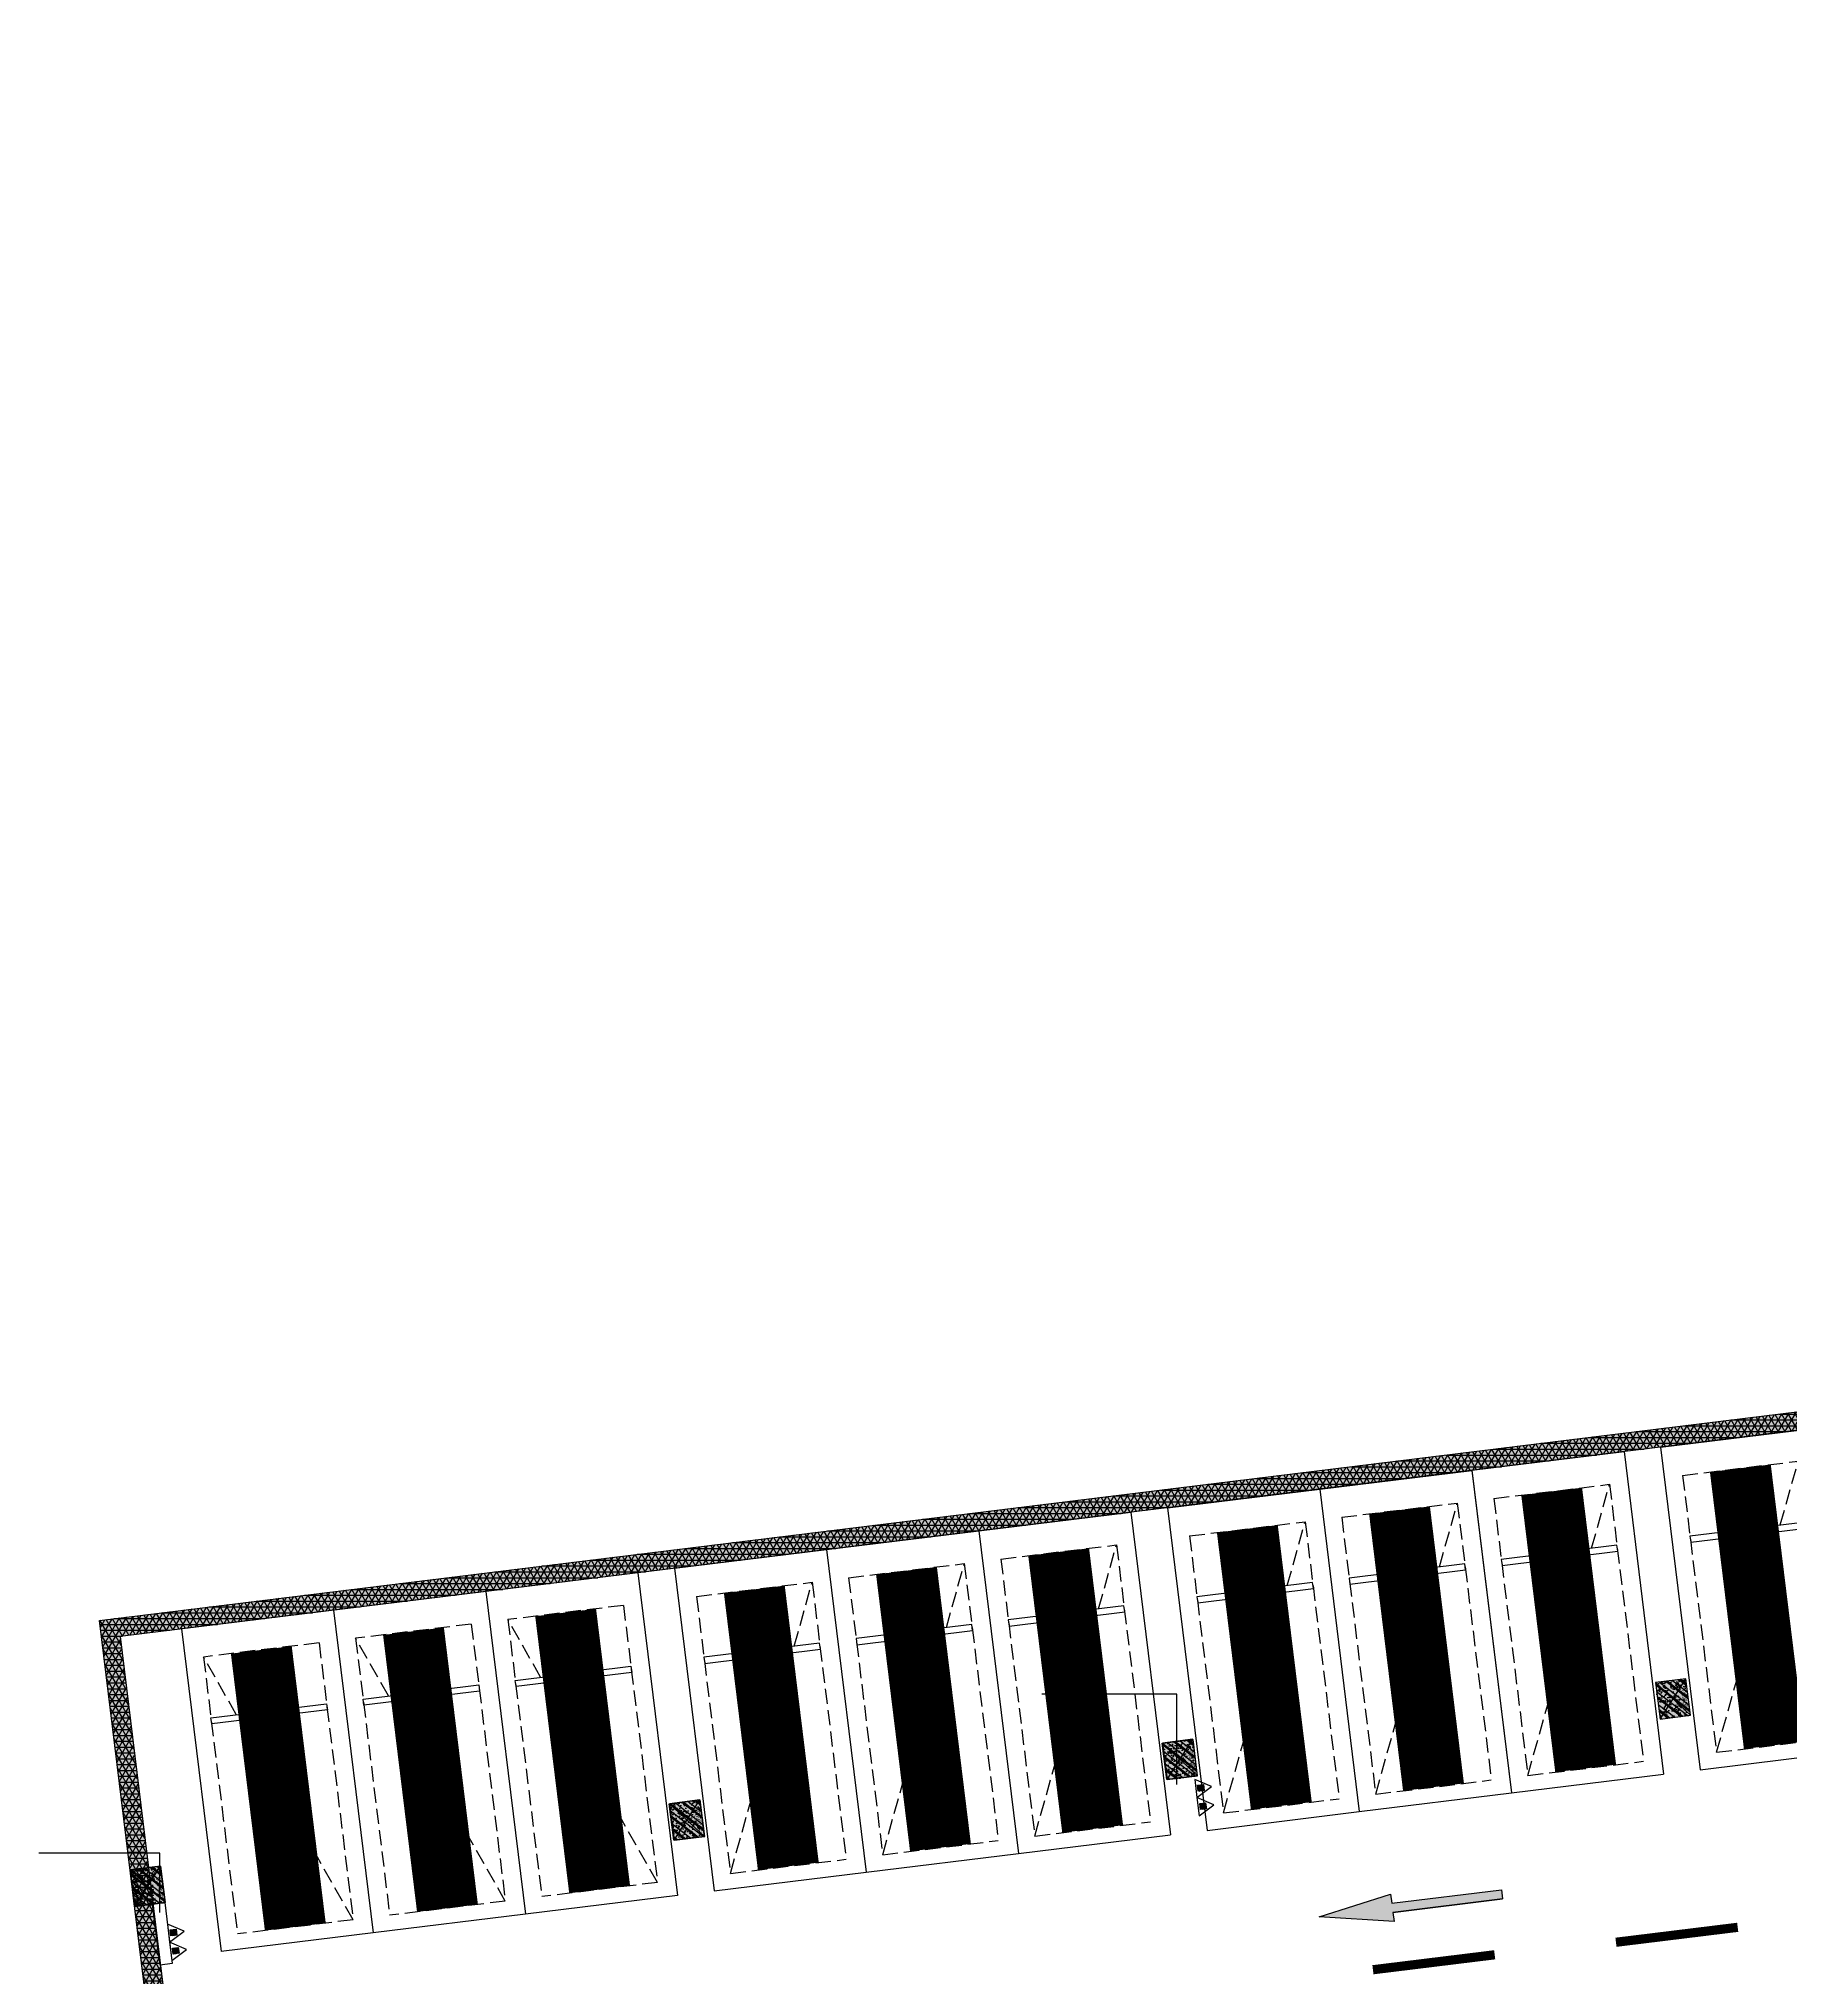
# Model space of a CAD drawing. Extents: x -1338203 to 1886333, y -783476 to 1038610.
# Drawn here: x 762263 to 790824, y 13297 to 44904 of the extents above; entities that cross this region are included whole.
import ezdxf
from ezdxf.enums import TextEntityAlignment as Align

# ---------------------------------------------------------------- set-up
doc = ezdxf.new("R2010")
doc.units = 0
doc.header["$LTSCALE"] = 1000
doc.header["$MEASUREMENT"] = 0
doc.linetypes.add('A-001-平面B2$0$__DASH', pattern=[0.35, 0.25, -0.1])
doc.layers.add('A-001-平面参照B1$0$AAD-A-PROOF', color=30, linetype='Continuous', plot=False)
doc.layers.add('S001南区墙柱$0$S001-墙柱B1_1$0$0S-A-TIPS', color=10, linetype='Continuous', plot=False)
for name, color, linetype in [('A-001-车位参照B1$0$A-001-车位参照B1$0$0A-P-PKNG-CAR(A)', 43, 'Continuous'), ('p-a-regular', 5, 'Continuous'), ('S001南区墙柱$0$0S-CW-HATCH', 251, 'Continuous'), ('S001南区墙柱$0$0S-CW-HATCH-UP', 251, 'Continuous'), ('S001南区墙柱$0$0S-F-WALL-HATCH', 251, 'Continuous'), ('S001南区墙柱$0$0S-F-WALL-HATCH-UP', 251, 'Continuous'), ('S001南区墙柱$0$0S-F-WALL-LINE', 202, 'Continuous'), ('S001南区墙柱$0$S001-墙柱B1_1$0$0S-CC-LINE', 52, 'Continuous'), ('S001南区墙柱$0$S001-墙柱B1_1$0$0S-CW-HATCH-UP', 251, 'Continuous'), ('中心线', 42, 'Continuous'), ('地面指向箭头', 7, 'Continuous'), ('负一层消火栓$0$负一层消火栓$0$0P-ACC-FH', 7, 'Continuous'), ('负一层消火栓$0$负一层消火栓$0$0P-DIM-FH', 3, 'Continuous'), ('负一层消火栓$0$负一层消火栓$0$0P-EQUIP-FH', 7, 'Continuous')]:
    doc.layers.add(name, color=color, linetype=linetype)
doc.styles.add('S001南区墙柱$0$S001-墙柱B1_1$0$AAD-S', font='aad-s.shx', dxfattribs={"width": 0.7, "bigfont": 'aad-hztxt.shx'})

# ---------------------------------------------------------------- blocks, each defined once
blk = doc.blocks.new('A-001-平面参照B1')
at = {"layer": 'A-001-平面参照B1$0$AAD-A-PROOF', "ltscale": 0.002}
for points in [[(14221, -289775), (14717, -289714), (14790, -290309), (14294, -290370), (14219, -289775)], [(6181, -290762), (6678, -290700), (6751, -291297), (6255, -291358), (6180, -290762)], [(-2613, -291841), (-2117, -291779), (-2043, -292376), (-2540, -292437), (-2614, -291842)]]:
    blk.add_lwpolyline(points, dxfattribs=at)
blk = doc.blocks.new('S001南区墙柱$0$AAD_BLOCK_20230215093950878')
at = {"layer": 'S001南区墙柱$0$0S-CW-HATCH'}
h = blk.add_hatch(color=256, dxfattribs=at)
h.dxf.hatch_style = 1
h.paths.add_polyline_path([(-300, -250), (300, -250), (300, 250), (-300, 250)])
at = {"layer": 'S001南区墙柱$0$0S-CW-HATCH-UP'}
h = blk.add_hatch(dxfattribs=at)
h.set_pattern_fill('钢筋混凝土', color=256, scale=30, pattern_type=2)
h.set_pattern_definition([(45, (-42203.53, -84001.15), (-106.06602, 106.06602), []), (50, (-42203.53, -84001.15), (215.17805, -18.82564), [22.5, -247.5]), (355, (-42203.53, -84001.15), (-41.6254, 225.65764), [18, -198]), (100.4514, (-42185.6, -84002.72), (173.5528, 206.83186), [19.12206, -210.34263]), (46.1842, (-42203.53, -83941.15), (320.1723, -49.6557), [33.75, -371.25]), (96.6356, (-42176.85, -83945.3), (280.3988, 292.2354), [28.6831, -315.5139]), (351.1842, (-42203.53, -83941.15), (280.3986, 292.2356), [27, -297]), (21, (-42173.53, -83956.15), (179.0721, -120.78567), [22.5, -247.5]), (326, (-42173.53, -83956.15), (72.9946, 217.545), [18, -198]), (71.4514, (-42158.6, -83966.21), (252.0668, 96.75915), [19.12206, -210.34263]), (37.5, (-42203.53, -84001.15), (3.647957, 99.868156), [1.5, -195.6, 1.5, -201, 1.5, -198.75]), (7.5, (-42203.53, -84001.15), (78.92086, 118.32351), [1.5, -114.6, 1.5, -191.1, 1.5, -75.75]), (327.5, (-42270.43, -84001.15), (160.14673, -6.76646), [1.5, -75, 1.5, -234, 1.5, -310.5]), (317.5, (-42300.43, -84001.15), (174.95585, 30.0315), [1.5, -97.5, 1.5, -155.4, 1.5, -220.5])])
h.paths.add_polyline_path([(-300, -250), (300, -250), (300, 250), (-300, 250)])
at = {"layer": 'S001南区墙柱$0$S001-墙柱B1_1$0$0S-CW-HATCH-UP', "transparency": 33554661}
h = blk.add_hatch(dxfattribs=at)
h.set_pattern_fill('钢筋混凝土', color=0, scale=30)
h.set_pattern_definition([(45, (48108.52, -15514.205), (-53.03301, 53.03301), []), (50, (48108.52, -15514.2), (215.17805, -18.82564), [22.5, -247.5]), (355, (48108.52, -15514.2), (-41.6254, 225.6576), [18, -198]), (100.4514, (48126.45, -15515.77), (173.5528, 206.8319), [19.1221, -210.3426]), (46.1842, (48108.52, -15454.2), (320.1723, -49.6557), [33.75, -371.25]), (96.6356, (48135.2, -15458.34), (280.3988, 292.2354), [28.683, -315.514]), (351.1842, (48108.52, -15454.2), (280.3986, 292.2356), [27, -297]), (21, (48138.52, -15469.2), (179.0721, -120.78567), [22.5, -247.5]), (326, (48138.52, -15469.2), (72.9946, 217.545), [18, -198]), (71.4514, (48153.44, -15479.27), (252.0668, 96.75915), [19.1221, -210.3426]), (37.5, (48108.52, -15514.205), (3.64796, 99.86816), [0, -195.6, 0, -201, 0, -198.75]), (7.5, (48108.52, -15514.2), (78.92086, 118.32351), [0, -114.6, 0, -191.1, 0, -75.75]), (327.5, (48041.62, -15514.205), (160.14673, -6.76646), [0, -75, 0, -234, 0, -310.5]), (317.5, (48011.62, -15514.2), (174.95585, 30.0315), [0, -97.5, 0, -155.4, 0, -220.5])])
h.paths.add_polyline_path([(-300, -250), (300, -250), (300, 250), (-300, 250)])
at = {"layer": 'S001南区墙柱$0$S001-墙柱B1_1$0$0S-A-TIPS'}
for p, q in [((-300, 250), (300, -250)), ((300, 250), (-300, -250))]:
    blk.add_line(p, q, dxfattribs=at)
at = {"layer": 'S001南区墙柱$0$S001-墙柱B1_1$0$0S-CC-LINE'}
blk.add_lwpolyline([(-300, -250), (300, -250), (300, 250), (-300, 250)], close=True, dxfattribs=at)
at = {"layer": 'S001南区墙柱$0$S001-墙柱B1_1$0$0S-A-TIPS', "style": 'S001南区墙柱$0$S001-墙柱B1_1$0$AAD-S', "width": 0.7}
blk.add_text('500x600', height=75, dxfattribs=at).set_placement((-45, -187), align=Align.MIDDLE_CENTER)
blk = doc.blocks.new('S001南区墙柱')
at = {"layer": 'S001南区墙柱$0$0S-F-WALL-HATCH'}
h = blk.add_hatch(color=256, dxfattribs=at)
h.dxf.hatch_style = 1
h.paths.add_polyline_path([(30304, 68261), (31072, 68261), (36324, 25487), (335, 21067), (1996, 7539), (1698, 7502), (0, 21328), (35990, 25748), (30805, 67961), (30304, 67961)])
at = {"layer": 'S001南区墙柱$0$0S-F-WALL-HATCH-UP'}
h = blk.add_hatch(dxfattribs=at)
h.set_pattern_fill('NET3', color=256, scale=30)
h.set_pattern_definition([(0, (0, 0), (0, 95.25), []), (60, (0, 0), (-82.48892, 47.625), []), (120, (0, 0), (-82.48892, -47.625), [])])
h.paths.add_polyline_path([(30304, 68261), (31072, 68261), (36324, 25487), (335, 21067), (1996, 7539), (1698, 7502), (0, 21328), (35990, 25748), (30805, 67961), (30304, 67961)])
at = {"layer": 'S001南区墙柱$0$0S-F-WALL-LINE', "elevation": 3370}
blk.add_lwpolyline([(30304, 68261), (31072, 68261), (36324, 25487), (335, 21067), (1996, 7539), (1698, 7502), (0, 21328), (35990, 25748), (30805, 67961), (30304, 67961)], close=True, dxfattribs=at)
at = {"rotation": 97.16641727359904}
for p in [(25658, 20047, 3370), (17619, 19060, 3370), (9579, 18072, 3370), (785, 16993, 3370)]:
    blk.add_blockref('S001南区墙柱$0$AAD_BLOCK_20230215093950878', p, dxfattribs=at)
blk = doc.blocks.new('S001地下一墙柱')
blk.add_blockref('S001南区墙柱', (-3112, -309101, -3370))
blk = doc.blocks.new('负一层消火栓$0$负一层消火栓$0$$TwtSys$00000546')
h = blk.add_hatch()
h.set_pattern_fill('ANSI31', color=256, scale=200, style=0)
h.set_pattern_definition([(45, (-38543.802, -6670.83), (-17.67767, 17.67767), [])])
h.paths.add_polyline_path([(-65, 174), (65, 174), (65, 44), (-65, 44)])
for points in [[(0, 344), (-198, 0), (198, 0)], [(-65, 174), (65, 174), (65, 44), (-65, 44)]]:
    blk.add_lwpolyline(points, close=True)
blk = doc.blocks.new('负一层消火栓')
at = {"layer": '负一层消火栓$0$负一层消火栓$0$0P-ACC-FH', "elevation": 800}
blk.add_lwpolyline([(-1926, -293368), (-2125, -293393), (-2246, -292401), (-2048, -292376)], close=True, dxfattribs=at)
at = {"layer": '负一层消火栓$0$负一层消火栓$0$0P-DIM-FH'}
for p, q in [((14455, -288979, 800), (12252, -288979, 800)), ((14455, -290451, 800), (14455, -288979, 800)), ((-2129, -291568, 800), (-4103, -291568, 800)), ((-2129, -292537, 800), (-2129, -291568, 800))]:
    blk.add_line(p, q, dxfattribs=at)
at = {"layer": '负一层消火栓$0$负一层消火栓$0$0P-EQUIP-FH'}
for p, xscale, yscale, zscale, rotation in [((14765, -290515, 1600), 0.75, 0.75, 0.75, 277.0013925670699), ((14802, -290811, 1600), 0.75, 0.75, 0.75, 277.0013925670699), ((-1987, -292873, 1600), 0.7499999999999994, 0.7499999999999994, 0.7499999999999994, 277.0014062786557), ((-1951, -293169, 1600), 0.7499999999999994, 0.7499999999999994, 0.7499999999999994, 277.0014062786557)]:
    blk.add_blockref('负一层消火栓$0$负一层消火栓$0$$TwtSys$00000546', p, dxfattribs=dict(at, xscale=xscale, yscale=yscale, zscale=zscale, rotation=rotation))
blk = doc.blocks.new('直行')
at = {"layer": '地面指向箭头'}
blk.add_hatch(color=251, dxfattribs=at).paths.add_polyline_path([(-29241, 4059962), (-29466, 4058762), (-29316, 4058762), (-29316, 4056961), (-29166, 4056961), (-29166, 4058762), (-29016, 4058762)])
at = {"layer": '地面指向箭头', "color": 251}
blk.add_lwpolyline([(-29316, 4058762), (-29316, 4056961), (-29316, 4058762), (-29316, 4058762), (-29466, 4058762), (-29241, 4059962), (-29016, 4058762), (-29166, 4058762), (-29166, 4056961), (-29316, 4056961), (-29316, 4056961)], dxfattribs=at)
blk = doc.blocks.new('A$C9cb663f1')
at = {"layer": '中心线', "color": 251, "const_width": 150}
for points in [[(375336, -347894), (377321, -347650)], [(371373, -348342), (373358, -348098)]]:
    blk.add_lwpolyline(points, dxfattribs=at)
at = {"layer": '地面指向箭头', "color": 251, "rotation": 97.09216386480834}
blk.add_blockref('直行', (4395787, 182802), dxfattribs=at)
blk = doc.blocks.new('A-001-车位参照B1$0$A-001-车位参照B1$0$A-001-车位参照B1$0$ddd')
for p, q in [((0, 2500), (5300, 2500)), ((0, 2500), (0, 0)), ((5300, 2500), (5300, 0)), ((0, 0), (5300, 0))]:
    blk.add_line(p, q)
at = {"linetype": 'A-001-平面B2$0$__DASH'}
for p, q in [((500, 2200), (500, 300)), ((500, 2200), (5050, 2200)), ((5050, 2200), (5050, 300)), ((500, 300), (5050, 300))]:
    blk.add_line(p, q, dxfattribs=at)
blk.add_lwpolyline([(5050, 2200), (500, 300)], dxfattribs=at)
blk.add_lwpolyline([(1500, 300), (1500, 2200), (1600, 2200), (1600, 300)], close=True)
at = {"layer": 'p-a-regular', "ltscale": 0.002, "const_width": 1000}
blk.add_lwpolyline([(500, 1250), (5050, 1250)], dxfattribs=at)

msp = doc.modelspace()

# ---------------------------------------------------------------- block references
at = {"ltscale": 0.002}
for name, p in [('S001地下一墙柱', (766365.4, 306889.1)), ('负一层消火栓', (766365.4, 306889.1)), ('A$C9cb663f1', (412646.2, 361761.3))]:
    msp.add_blockref(name, p, dxfattribs=at)
msp.add_blockref('A-001-平面参照B1', (766365.4, 306889.1))
at = {"layer": 'A-001-车位参照B1$0$A-001-车位参照B1$0$0A-P-PKNG-CAR(A)', "linetype": 'Continuous', "xscale": -1, "rotation": 97.0014062687045}
for p in [(791190.2, 22244.9), (788113.3, 21867.1), (785631.9, 21562.3), (783150.6, 21257.6), (780073.7, 20879.7), (777592.3, 20575), (775111, 20270.3)]:
    msp.add_blockref('A-001-车位参照B1$0$A-001-车位参照B1$0$A-001-车位参照B1$0$ddd', p, dxfattribs=at)
at = {"layer": 'A-001-车位参照B1$0$A-001-车位参照B1$0$0A-P-PKNG-CAR(A)', "linetype": 'Continuous', "rotation": 277.0014062885936}
for p in [(769552.7, 19587.7), (764590, 18978.2), (767071.3, 19282.9)]:
    msp.add_blockref('A-001-车位参照B1$0$A-001-车位参照B1$0$A-001-车位参照B1$0$ddd', p, dxfattribs=at)

doc.saveas('drawing.dxf')
